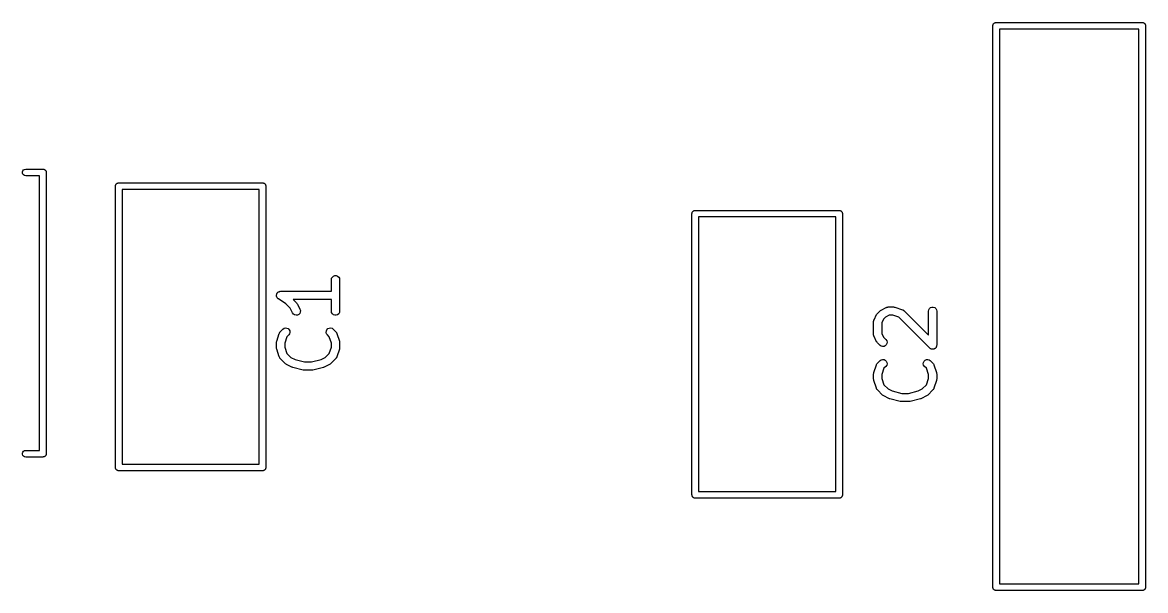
# Model space of a CAD drawing. Extents: x 135.1 to 182.9, y -142 to -62.3.
# Drawn here: x 162.44 to 182.89, y -108.55 to -98.21 of the extents above; entities that cross this region are included whole.
import ezdxf

# ---------------------------------------------------------------- set-up
doc = ezdxf.new("R2010")
doc.units = 0
doc.header["$MEASUREMENT"] = 0
doc.layers.add('BLACK', color=7, linetype='CONTINUOUS')

msp = doc.modelspace()

# ---------------------------------------------------------------- linework, layer by layer
at = {"layer": 'Black'}
for p, q in [((180.11, -98.27), (180.111, -98.2648)), ((180.11, -108.49), (180.11, -98.27)), ((180.111, -98.2596), (180.113, -98.2547)), ((180.111, -98.2648), (180.111, -98.2596)), ((180.113, -98.2547), (180.114, -98.2495)), ((180.114, -98.2495), (180.116, -98.2449)), ((180.116, -98.2449), (180.118, -98.24)), ((180.118, -98.24), (180.121, -98.236)), ((180.121, -98.236), (180.124, -98.2314)), ((180.124, -98.2314), (180.128, -98.2281)), ((180.128, -98.2281), (180.131, -98.224)), ((180.131, -98.224), (180.136, -98.2214)), ((180.136, -98.2214), (180.14, -98.218)), ((180.14, -98.218), (180.145, -98.2162)), ((180.145, -98.2162), (180.149, -98.2136)), ((180.149, -98.2136), (180.155, -98.2127)), ((180.155, -98.2127), (180.16, -98.2109)), ((180.16, -98.2109), (180.165, -98.2109)), ((180.165, -98.2109), (180.17, -98.21)), ((180.17, -98.21), (182.83, -98.21)), ((180.23, -98.33), (180.23, -108.43)), ((182.77, -98.33), (180.23, -98.33)), ((182.77, -108.43), (182.77, -98.33)), ((182.83, -98.21), (182.835, -98.2109)), ((182.835, -98.2109), (182.84, -98.2109)), ((182.84, -98.2109), (182.845, -98.2127)), ((182.845, -98.2127), (182.851, -98.2136)), ((182.851, -98.2136), (182.855, -98.2162)), ((182.855, -98.2162), (182.86, -98.218)), ((182.86, -98.218), (182.864, -98.2214)), ((182.864, -98.2214), (182.869, -98.224)), ((182.869, -98.224), (182.872, -98.2281)), ((182.872, -98.2281), (182.876, -98.2314)), ((182.876, -98.2314), (182.879, -98.236)), ((182.879, -98.236), (182.882, -98.24)), ((182.882, -98.24), (182.884, -98.2449)), ((182.884, -98.2449), (182.886, -98.2495)), ((182.886, -98.2495), (182.887, -98.2547)), ((182.887, -98.2547), (182.889, -98.2596)), ((182.889, -98.2596), (182.889, -98.2648)), ((182.889, -98.2648), (182.89, -98.27)), ((182.89, -98.27), (182.89, -108.49)), ((162.437, -100.93), (162.444, -100.91)), ((162.437, -100.95), (162.437, -100.93)), ((162.444, -100.97), (162.437, -100.95)), ((162.444, -100.91), (162.457, -100.894)), ((162.457, -100.986), (162.444, -100.97)), ((162.457, -100.894), (162.475, -100.884)), ((162.475, -100.996), (162.457, -100.986)), ((162.475, -100.884), (162.496, -100.88)), ((162.496, -101), (162.475, -100.996)), ((162.496, -100.88), (162.81, -100.88)), ((162.75, -101), (162.496, -101)), ((162.75, -106), (162.75, -101)), ((162.81, -100.88), (162.815, -100.881)), ((162.815, -100.881), (162.82, -100.881)), ((162.82, -100.881), (162.825, -100.883)), ((162.825, -100.883), (162.831, -100.884)), ((162.831, -100.884), (162.835, -100.886)), ((162.835, -100.886), (162.84, -100.888)), ((162.84, -100.888), (162.844, -100.891)), ((162.844, -100.891), (162.849, -100.894)), ((162.849, -100.894), (162.852, -100.898)), ((162.852, -100.898), (162.856, -100.901)), ((162.856, -100.901), (162.859, -100.906)), ((162.859, -100.906), (162.862, -100.91)), ((162.862, -100.91), (162.864, -100.915)), ((162.864, -100.915), (162.866, -100.919)), ((162.866, -100.919), (162.867, -100.925)), ((162.867, -100.925), (162.869, -100.93)), ((162.869, -100.93), (162.869, -100.935)), ((162.869, -100.935), (162.87, -100.94)), ((162.87, -100.94), (162.87, -106.06)), ((164.13, -101.19), (164.131, -101.185)), ((164.13, -106.31), (164.13, -101.19)), ((164.131, -101.18), (164.133, -101.175)), ((164.131, -101.185), (164.131, -101.18)), ((164.133, -101.175), (164.134, -101.169)), ((164.134, -101.169), (164.136, -101.165)), ((164.136, -101.165), (164.138, -101.16)), ((164.138, -101.16), (164.141, -101.156)), ((164.141, -101.156), (164.144, -101.151)), ((164.144, -101.151), (164.148, -101.148)), ((164.148, -101.148), (164.151, -101.144)), ((164.151, -101.144), (164.156, -101.141)), ((164.156, -101.141), (164.16, -101.138)), ((164.16, -101.138), (164.165, -101.136)), ((164.165, -101.136), (164.169, -101.134)), ((164.169, -101.134), (164.175, -101.133)), ((164.175, -101.133), (164.18, -101.131)), ((164.18, -101.131), (164.185, -101.131)), ((164.185, -101.131), (164.19, -101.13)), ((164.19, -101.13), (166.81, -101.13)), ((166.81, -101.13), (166.815, -101.131)), ((166.815, -101.131), (166.82, -101.131)), ((166.82, -101.131), (166.825, -101.133)), ((166.825, -101.133), (166.831, -101.134)), ((166.831, -101.134), (166.835, -101.136)), ((166.835, -101.136), (166.84, -101.138)), ((166.84, -101.138), (166.844, -101.141)), ((166.844, -101.141), (166.849, -101.144)), ((166.849, -101.144), (166.852, -101.148)), ((166.852, -101.148), (166.856, -101.151)), ((166.856, -101.151), (166.859, -101.156)), ((166.859, -101.156), (166.862, -101.16)), ((166.862, -101.16), (166.864, -101.165)), ((166.864, -101.165), (166.866, -101.169)), ((166.866, -101.169), (166.867, -101.175)), ((166.867, -101.175), (166.869, -101.18)), ((166.869, -101.18), (166.869, -101.185)), ((166.869, -101.185), (166.87, -101.19)), ((166.87, -101.19), (166.87, -106.31)), ((164.25, -101.25), (164.25, -106.25)), ((166.75, -101.25), (164.25, -101.25)), ((166.75, -106.25), (166.75, -101.25)), ((174.641, -101.656), (174.644, -101.651)), ((174.644, -101.651), (174.648, -101.648)), ((174.648, -101.648), (174.651, -101.644)), ((174.651, -101.644), (174.656, -101.641)), ((174.656, -101.641), (174.66, -101.638)), ((174.66, -101.638), (174.665, -101.636)), ((174.665, -101.636), (174.669, -101.634)), ((174.669, -101.634), (174.675, -101.633)), ((174.675, -101.633), (174.68, -101.631)), ((174.68, -101.631), (174.685, -101.631)), ((174.685, -101.631), (174.69, -101.63)), ((174.69, -101.63), (177.31, -101.63)), ((177.31, -101.63), (177.315, -101.631)), ((177.315, -101.631), (177.32, -101.631)), ((177.32, -101.631), (177.325, -101.633)), ((177.325, -101.633), (177.331, -101.634)), ((177.331, -101.634), (177.335, -101.636)), ((177.335, -101.636), (177.34, -101.638)), ((177.34, -101.638), (177.344, -101.641)), ((177.344, -101.641), (177.349, -101.644)), ((177.349, -101.644), (177.352, -101.648)), ((177.352, -101.648), (177.356, -101.651)), ((177.356, -101.651), (177.359, -101.656)), ((174.63, -101.69), (174.631, -101.685)), ((174.63, -106.81), (174.63, -101.69)), ((174.631, -101.68), (174.633, -101.675)), ((174.631, -101.685), (174.631, -101.68)), ((174.633, -101.675), (174.634, -101.669)), ((174.634, -101.669), (174.636, -101.665)), ((174.636, -101.665), (174.638, -101.66)), ((174.638, -101.66), (174.641, -101.656)), ((174.75, -101.75), (174.75, -106.75)), ((177.25, -101.75), (174.75, -101.75)), ((177.25, -106.75), (177.25, -101.75)), ((177.359, -101.656), (177.362, -101.66)), ((177.362, -101.66), (177.364, -101.665)), ((177.364, -101.665), (177.366, -101.669)), ((177.366, -101.669), (177.367, -101.675)), ((177.367, -101.675), (177.369, -101.68)), ((177.369, -101.68), (177.369, -101.685)), ((177.369, -101.685), (177.37, -101.69)), ((177.37, -101.69), (177.37, -106.81)), ((168.063, -102.892), (168.068, -102.867)), ((168.068, -102.867), (168.081, -102.844)), ((168.081, -102.844), (168.101, -102.827)), ((168.101, -102.827), (168.125, -102.818)), ((168.125, -102.818), (168.151, -102.818)), ((168.151, -102.818), (168.176, -102.827)), ((168.176, -102.827), (168.196, -102.844)), ((168.196, -102.844), (168.209, -102.867)), ((168.209, -102.867), (168.213, -102.892)), ((168.063, -103.103), (168.063, -102.892)), ((168.213, -102.892), (168.213, -103.464)), ((167.064, -103.173), (167.065, -103.169)), ((167.065, -103.182), (167.064, -103.173)), ((167.065, -103.165), (167.068, -103.157)), ((167.065, -103.169), (167.065, -103.165)), ((167.065, -103.191), (167.065, -103.182)), ((167.066, -103.195), (167.065, -103.191)), ((167.066, -103.199), (167.066, -103.195)), ((167.07, -103.207), (167.066, -103.199)), ((167.068, -103.157), (167.07, -103.148)), ((167.07, -103.148), (167.072, -103.144)), ((167.073, -103.215), (167.07, -103.207)), ((167.072, -103.144), (167.073, -103.14)), ((167.073, -103.14), (167.079, -103.134)), ((167.076, -103.219), (167.073, -103.215)), ((167.078, -103.222), (167.076, -103.219)), ((167.084, -103.229), (167.078, -103.222)), ((167.079, -103.134), (167.084, -103.126)), ((167.084, -103.126), (167.088, -103.124)), ((167.09, -103.235), (167.084, -103.229)), ((167.088, -103.124), (167.09, -103.121)), ((167.09, -103.121), (167.098, -103.116)), ((167.094, -103.238), (167.09, -103.235)), ((167.097, -103.24), (167.094, -103.238)), ((167.233, -103.332), (167.097, -103.24)), ((167.098, -103.116), (167.105, -103.111)), ((167.105, -103.111), (167.109, -103.11)), ((167.109, -103.11), (167.113, -103.108)), ((167.113, -103.108), (167.122, -103.106)), ((167.122, -103.106), (167.13, -103.103)), ((167.13, -103.103), (167.134, -103.104)), ((167.134, -103.104), (167.138, -103.103)), ((167.138, -103.103), (168.063, -103.103)), ((168.063, -103.253), (167.367, -103.253)), ((167.367, -103.253), (167.43, -103.315)), ((168.063, -103.464), (168.063, -103.253)), ((167.315, -103.413), (167.233, -103.332)), ((167.357, -103.497), (167.315, -103.413)), ((167.43, -103.315), (167.436, -103.325)), ((167.436, -103.325), (167.444, -103.335)), ((167.444, -103.335), (167.491, -103.43)), ((167.497, -103.481), (167.487, -103.505)), ((167.491, -103.43), (167.499, -103.455)), ((167.499, -103.455), (167.497, -103.481)), ((168.068, -103.489), (168.063, -103.464)), ((168.081, -103.512), (168.068, -103.489)), ((168.209, -103.489), (168.196, -103.512)), ((168.213, -103.464), (168.209, -103.489)), ((178.007, -103.506), (178.055, -103.459)), ((178.055, -103.459), (178.064, -103.452)), ((178.064, -103.452), (178.074, -103.445)), ((178.074, -103.445), (178.169, -103.397)), ((178.169, -103.397), (178.173, -103.396)), ((178.173, -103.396), (178.177, -103.394)), ((178.177, -103.394), (178.186, -103.392)), ((178.186, -103.392), (178.194, -103.39)), ((178.194, -103.39), (178.199, -103.39)), ((178.199, -103.39), (178.203, -103.389)), ((178.203, -103.389), (178.298, -103.389)), ((178.298, -103.389), (178.31, -103.391)), ((178.31, -103.391), (178.322, -103.393)), ((178.322, -103.393), (178.465, -103.441)), ((178.465, -103.441), (178.468, -103.443)), ((178.468, -103.443), (178.473, -103.444)), ((178.473, -103.444), (178.48, -103.449)), ((178.48, -103.449), (178.488, -103.453)), ((178.488, -103.453), (178.49, -103.456)), ((178.49, -103.456), (178.494, -103.459)), ((178.494, -103.459), (178.937, -103.902)), ((178.937, -103.464), (178.942, -103.439)), ((178.937, -103.902), (178.937, -103.464)), ((178.942, -103.439), (178.955, -103.416)), ((178.955, -103.416), (178.975, -103.399)), ((178.975, -103.399), (178.999, -103.39)), ((178.999, -103.39), (179.025, -103.39)), ((179.025, -103.39), (179.05, -103.399)), ((179.05, -103.399), (179.07, -103.416)), ((179.07, -103.416), (179.083, -103.439)), ((179.083, -103.439), (179.087, -103.464)), ((179.087, -103.464), (179.087, -104.083)), ((167.373, -103.518), (167.357, -103.497)), ((167.394, -103.533), (167.373, -103.518)), ((167.42, -103.539), (167.394, -103.533)), ((167.445, -103.536), (167.42, -103.539)), ((167.469, -103.524), (167.445, -103.536)), ((167.487, -103.505), (167.469, -103.524)), ((168.101, -103.529), (168.081, -103.512)), ((168.125, -103.538), (168.101, -103.529)), ((168.151, -103.538), (168.125, -103.538)), ((168.176, -103.529), (168.151, -103.538)), ((168.196, -103.512), (168.176, -103.529)), ((177.937, -103.655), (177.938, -103.651)), ((177.937, -103.893), (177.937, -103.655)), ((177.938, -103.646), (177.94, -103.638)), ((177.938, -103.651), (177.938, -103.646)), ((177.94, -103.638), (177.942, -103.629)), ((177.942, -103.629), (177.944, -103.625)), ((177.944, -103.625), (177.945, -103.621)), ((177.945, -103.621), (177.993, -103.526)), ((177.993, -103.526), (178, -103.516)), ((178, -103.516), (178.007, -103.506)), ((178.122, -103.604), (178.087, -103.672)), ((178.087, -103.672), (178.087, -103.875)), ((178.152, -103.574), (178.122, -103.604)), ((178.221, -103.539), (178.152, -103.574)), ((178.286, -103.539), (178.221, -103.539)), ((178.4, -103.577), (178.286, -103.539)), ((178.959, -104.136), (178.4, -103.577)), ((167.067, -104.011), (167.115, -103.869)), ((167.115, -103.869), (167.117, -103.865)), ((167.117, -103.865), (167.118, -103.861)), ((167.118, -103.861), (167.123, -103.853)), ((167.123, -103.853), (167.127, -103.846)), ((167.127, -103.846), (167.13, -103.843)), ((167.13, -103.843), (167.133, -103.839)), ((167.133, -103.839), (167.181, -103.792)), ((167.181, -103.792), (167.202, -103.777)), ((167.202, -103.777), (167.227, -103.77)), ((167.227, -103.77), (167.253, -103.772)), ((167.287, -103.898), (167.252, -103.933)), ((167.253, -103.772), (167.277, -103.783)), ((167.277, -103.783), (167.295, -103.802)), ((167.302, -103.876), (167.287, -103.898)), ((167.295, -103.802), (167.306, -103.825)), ((167.308, -103.851), (167.302, -103.876)), ((167.306, -103.825), (167.308, -103.851)), ((167.968, -103.851), (167.971, -103.825)), ((167.975, -103.876), (167.968, -103.851)), ((167.971, -103.825), (167.982, -103.802)), ((167.99, -103.898), (167.975, -103.876)), ((167.982, -103.802), (168, -103.783)), ((168.025, -103.933), (167.99, -103.898)), ((168, -103.783), (168.024, -103.772)), ((168.024, -103.772), (168.05, -103.77)), ((168.05, -103.77), (168.075, -103.777)), ((168.075, -103.777), (168.096, -103.792)), ((168.096, -103.792), (168.144, -103.839)), ((168.144, -103.839), (168.146, -103.843)), ((168.146, -103.843), (168.15, -103.846)), ((168.15, -103.846), (168.154, -103.853)), ((168.154, -103.853), (168.159, -103.861)), ((168.159, -103.861), (168.16, -103.865)), ((168.16, -103.865), (168.162, -103.869)), ((168.162, -103.869), (168.21, -104.011)), ((177.938, -103.897), (177.937, -103.893)), ((177.938, -103.901), (177.938, -103.897)), ((177.94, -103.91), (177.938, -103.901)), ((178.087, -103.875), (178.122, -103.944)), ((167.063, -104.035), (167.065, -104.023)), ((167.063, -104.13), (167.063, -104.035)), ((167.065, -104.023), (167.067, -104.011)), ((167.252, -103.933), (167.213, -104.047)), ((167.213, -104.047), (167.213, -104.118)), ((168.063, -104.047), (168.025, -103.933)), ((168.063, -104.118), (168.063, -104.047)), ((168.21, -104.011), (168.211, -104.023)), ((168.211, -104.023), (168.213, -104.035)), ((168.213, -104.035), (168.213, -104.13)), ((177.942, -103.919), (177.94, -103.91)), ((177.944, -103.922), (177.942, -103.919)), ((177.945, -103.926), (177.944, -103.922)), ((177.993, -104.022), (177.945, -103.926)), ((178, -104.031), (177.993, -104.022)), ((178.007, -104.041), (178, -104.031)), ((178.055, -104.089), (178.007, -104.041)), ((178.076, -104.104), (178.055, -104.089)), ((178.101, -104.11), (178.076, -104.104)), ((178.122, -103.944), (178.161, -103.983)), ((178.151, -104.097), (178.127, -104.108)), ((178.169, -104.079), (178.151, -104.097)), ((178.161, -103.983), (178.176, -104.004)), ((178.18, -104.055), (178.169, -104.079)), ((178.176, -104.004), (178.182, -104.029)), ((178.182, -104.029), (178.18, -104.055)), ((179.085, -104.103), (179.083, -104.106)), ((179.086, -104.093), (179.085, -104.103)), ((179.087, -104.083), (179.086, -104.093)), ((167.065, -104.142), (167.063, -104.13)), ((167.067, -104.154), (167.065, -104.142)), ((167.115, -104.297), (167.067, -104.154)), ((167.117, -104.301), (167.115, -104.297)), ((167.118, -104.305), (167.117, -104.301)), ((167.123, -104.312), (167.118, -104.305)), ((167.213, -104.118), (167.252, -104.233)), ((167.252, -104.233), (167.326, -104.307)), ((167.326, -104.307), (167.403, -104.345)), ((167.874, -104.345), (167.951, -104.307)), ((167.951, -104.307), (168.025, -104.233)), ((168.025, -104.233), (168.063, -104.118)), ((168.159, -104.305), (168.154, -104.312)), ((168.16, -104.301), (168.159, -104.305)), ((168.162, -104.297), (168.16, -104.301)), ((168.21, -104.154), (168.162, -104.297)), ((168.211, -104.142), (168.21, -104.154)), ((168.213, -104.13), (168.211, -104.142)), ((178.127, -104.108), (178.101, -104.11)), ((178.967, -104.142), (178.959, -104.136)), ((178.975, -104.148), (178.967, -104.142)), ((178.978, -104.149), (178.975, -104.148)), ((178.981, -104.151), (178.978, -104.149)), ((178.99, -104.154), (178.981, -104.151)), ((178.999, -104.157), (178.99, -104.154)), ((179.003, -104.157), (178.999, -104.157)), ((179.006, -104.158), (179.003, -104.157)), ((179.016, -104.157), (179.006, -104.158)), ((179.025, -104.157), (179.016, -104.157)), ((179.029, -104.156), (179.025, -104.157)), ((179.032, -104.156), (179.029, -104.156)), ((179.041, -104.152), (179.032, -104.156)), ((179.05, -104.148), (179.041, -104.152)), ((179.052, -104.146), (179.05, -104.148)), ((179.055, -104.145), (179.052, -104.146)), ((179.062, -104.138), (179.055, -104.145)), ((179.07, -104.132), (179.062, -104.138)), ((179.071, -104.129), (179.07, -104.132)), ((179.074, -104.126), (179.071, -104.129)), ((179.078, -104.117), (179.074, -104.126)), ((179.083, -104.109), (179.078, -104.117)), ((179.083, -104.106), (179.083, -104.109)), ((167.127, -104.32), (167.123, -104.312)), ((167.13, -104.323), (167.127, -104.32)), ((167.133, -104.326), (167.13, -104.323)), ((167.228, -104.422), (167.133, -104.326)), ((167.238, -104.428), (167.228, -104.422)), ((167.248, -104.436), (167.238, -104.428)), ((167.343, -104.483), (167.248, -104.436)), ((167.351, -104.486), (167.343, -104.483)), ((167.358, -104.489), (167.351, -104.486)), ((167.549, -104.536), (167.358, -104.489)), ((167.403, -104.345), (167.576, -104.389)), ((167.576, -104.389), (167.701, -104.389)), ((167.701, -104.389), (167.874, -104.345)), ((167.918, -104.489), (167.728, -104.536)), ((167.926, -104.486), (167.918, -104.489)), ((167.934, -104.483), (167.926, -104.486)), ((168.029, -104.436), (167.934, -104.483)), ((168.039, -104.428), (168.029, -104.436)), ((168.049, -104.422), (168.039, -104.428)), ((168.144, -104.326), (168.049, -104.422)), ((168.146, -104.323), (168.144, -104.326)), ((168.15, -104.32), (168.146, -104.323)), ((168.154, -104.312), (168.15, -104.32)), ((177.941, -104.583), (177.989, -104.441)), ((177.989, -104.441), (177.991, -104.437)), ((177.991, -104.437), (177.992, -104.433)), ((177.992, -104.433), (177.997, -104.425)), ((177.997, -104.425), (178.001, -104.418)), ((178.001, -104.418), (178.004, -104.415)), ((178.004, -104.415), (178.007, -104.411)), ((178.007, -104.411), (178.055, -104.364)), ((178.055, -104.364), (178.076, -104.349)), ((178.076, -104.349), (178.101, -104.342)), ((178.126, -104.505), (178.087, -104.619)), ((178.101, -104.342), (178.127, -104.344)), ((178.161, -104.47), (178.126, -104.505)), ((178.127, -104.344), (178.151, -104.355)), ((178.151, -104.355), (178.169, -104.374)), ((178.176, -104.448), (178.161, -104.47)), ((178.169, -104.374), (178.18, -104.397)), ((178.182, -104.423), (178.176, -104.448)), ((178.18, -104.397), (178.182, -104.423)), ((178.842, -104.423), (178.845, -104.397)), ((178.849, -104.448), (178.842, -104.423)), ((178.845, -104.397), (178.856, -104.374)), ((178.864, -104.47), (178.849, -104.448)), ((178.856, -104.374), (178.874, -104.355)), ((178.899, -104.505), (178.864, -104.47)), ((178.874, -104.355), (178.898, -104.344)), ((178.898, -104.344), (178.924, -104.342)), ((178.937, -104.619), (178.899, -104.505)), ((178.924, -104.342), (178.949, -104.349)), ((178.949, -104.349), (178.97, -104.364)), ((178.97, -104.364), (179.018, -104.411)), ((179.018, -104.411), (179.02, -104.415)), ((179.02, -104.415), (179.024, -104.418)), ((179.024, -104.418), (179.028, -104.425)), ((179.028, -104.425), (179.033, -104.433)), ((179.033, -104.433), (179.034, -104.437)), ((179.034, -104.437), (179.036, -104.441)), ((179.036, -104.441), (179.084, -104.583)), ((167.558, -104.537), (167.549, -104.536)), ((167.567, -104.539), (167.558, -104.537)), ((167.71, -104.539), (167.567, -104.539)), ((167.719, -104.537), (167.71, -104.539)), ((167.728, -104.536), (167.719, -104.537)), ((177.937, -104.607), (177.939, -104.595)), ((177.937, -104.702), (177.937, -104.607)), ((177.939, -104.714), (177.937, -104.702)), ((177.939, -104.595), (177.941, -104.583)), ((177.941, -104.726), (177.939, -104.714)), ((178.087, -104.619), (178.087, -104.69)), ((178.087, -104.69), (178.126, -104.805)), ((178.899, -104.805), (178.937, -104.69)), ((178.937, -104.69), (178.937, -104.619)), ((179.084, -104.583), (179.085, -104.595)), ((179.085, -104.714), (179.084, -104.726)), ((179.085, -104.595), (179.087, -104.607)), ((179.087, -104.702), (179.085, -104.714)), ((179.087, -104.607), (179.087, -104.702)), ((177.989, -104.869), (177.941, -104.726)), ((177.991, -104.873), (177.989, -104.869)), ((177.992, -104.877), (177.991, -104.873)), ((177.997, -104.884), (177.992, -104.877)), ((178.001, -104.892), (177.997, -104.884)), ((178.004, -104.895), (178.001, -104.892)), ((178.007, -104.898), (178.004, -104.895)), ((178.102, -104.994), (178.007, -104.898)), ((178.126, -104.805), (178.2, -104.879)), ((178.2, -104.879), (178.277, -104.917)), ((178.277, -104.917), (178.45, -104.961)), ((178.575, -104.961), (178.748, -104.917)), ((178.748, -104.917), (178.825, -104.879)), ((178.825, -104.879), (178.899, -104.805)), ((179.018, -104.898), (178.923, -104.994)), ((179.02, -104.895), (179.018, -104.898)), ((179.024, -104.892), (179.02, -104.895)), ((179.028, -104.884), (179.024, -104.892)), ((179.033, -104.877), (179.028, -104.884)), ((179.034, -104.873), (179.033, -104.877)), ((179.036, -104.869), (179.034, -104.873)), ((179.084, -104.726), (179.036, -104.869)), ((178.112, -105), (178.102, -104.994)), ((178.122, -105.008), (178.112, -105)), ((178.217, -105.055), (178.122, -105.008)), ((178.225, -105.058), (178.217, -105.055)), ((178.232, -105.061), (178.225, -105.058)), ((178.423, -105.108), (178.232, -105.061)), ((178.432, -105.109), (178.423, -105.108)), ((178.441, -105.111), (178.432, -105.109)), ((178.584, -105.111), (178.441, -105.111)), ((178.45, -104.961), (178.575, -104.961)), ((178.593, -105.109), (178.584, -105.111)), ((178.602, -105.108), (178.593, -105.109)), ((178.792, -105.061), (178.602, -105.108)), ((178.8, -105.058), (178.792, -105.061)), ((178.808, -105.055), (178.8, -105.058)), ((178.903, -105.008), (178.808, -105.055)), ((178.913, -105), (178.903, -105.008)), ((178.923, -104.994), (178.913, -105)), ((162.437, -106.05), (162.444, -106.03)), ((162.437, -106.07), (162.437, -106.05)), ((162.444, -106.09), (162.437, -106.07)), ((162.444, -106.03), (162.457, -106.014)), ((162.457, -106.106), (162.444, -106.09)), ((162.457, -106.014), (162.475, -106.004)), ((162.475, -106.116), (162.457, -106.106)), ((162.475, -106.004), (162.496, -106)), ((162.496, -106.12), (162.475, -106.116)), ((162.496, -106), (162.75, -106)), ((162.81, -106.12), (162.496, -106.12)), ((162.815, -106.119), (162.81, -106.12)), ((162.82, -106.119), (162.815, -106.119)), ((162.825, -106.117), (162.82, -106.119)), ((162.831, -106.116), (162.825, -106.117)), ((162.835, -106.114), (162.831, -106.116)), ((162.84, -106.112), (162.835, -106.114)), ((162.844, -106.109), (162.84, -106.112)), ((162.849, -106.106), (162.844, -106.109)), ((162.852, -106.102), (162.849, -106.106)), ((162.856, -106.099), (162.852, -106.102)), ((162.859, -106.094), (162.856, -106.099)), ((162.862, -106.09), (162.859, -106.094)), ((162.864, -106.085), (162.862, -106.09)), ((162.866, -106.081), (162.864, -106.085)), ((162.867, -106.075), (162.866, -106.081)), ((162.869, -106.07), (162.867, -106.075)), ((162.87, -106.06), (162.869, -106.065)), ((162.869, -106.065), (162.869, -106.07)), ((164.131, -106.315), (164.13, -106.31)), ((164.131, -106.32), (164.131, -106.315)), ((164.133, -106.325), (164.131, -106.32)), ((164.134, -106.331), (164.133, -106.325)), ((164.136, -106.335), (164.134, -106.331)), ((164.138, -106.34), (164.136, -106.335)), ((164.141, -106.344), (164.138, -106.34)), ((164.144, -106.349), (164.141, -106.344)), ((164.148, -106.352), (164.144, -106.349)), ((164.151, -106.356), (164.148, -106.352)), ((164.25, -106.25), (166.75, -106.25)), ((166.852, -106.352), (166.849, -106.356)), ((166.856, -106.349), (166.852, -106.352)), ((166.859, -106.344), (166.856, -106.349)), ((166.862, -106.34), (166.859, -106.344)), ((166.864, -106.335), (166.862, -106.34)), ((166.866, -106.331), (166.864, -106.335)), ((166.867, -106.325), (166.866, -106.331)), ((166.869, -106.32), (166.867, -106.325)), ((166.87, -106.31), (166.869, -106.315)), ((166.869, -106.315), (166.869, -106.32)), ((164.156, -106.359), (164.151, -106.356)), ((164.16, -106.362), (164.156, -106.359)), ((164.165, -106.364), (164.16, -106.362)), ((164.169, -106.366), (164.165, -106.364)), ((164.175, -106.367), (164.169, -106.366)), ((164.18, -106.369), (164.175, -106.367)), ((164.185, -106.369), (164.18, -106.369)), ((164.19, -106.37), (164.185, -106.369)), ((166.81, -106.37), (164.19, -106.37)), ((166.815, -106.369), (166.81, -106.37)), ((166.82, -106.369), (166.815, -106.369)), ((166.825, -106.367), (166.82, -106.369)), ((166.831, -106.366), (166.825, -106.367)), ((166.835, -106.364), (166.831, -106.366)), ((166.84, -106.362), (166.835, -106.364)), ((166.844, -106.359), (166.84, -106.362)), ((166.849, -106.356), (166.844, -106.359)), ((174.75, -106.75), (177.25, -106.75)), ((174.631, -106.815), (174.63, -106.81)), ((174.631, -106.82), (174.631, -106.815)), ((174.633, -106.825), (174.631, -106.82)), ((174.634, -106.831), (174.633, -106.825)), ((174.636, -106.835), (174.634, -106.831)), ((174.638, -106.84), (174.636, -106.835)), ((174.641, -106.844), (174.638, -106.84)), ((174.644, -106.849), (174.641, -106.844)), ((174.648, -106.852), (174.644, -106.849)), ((174.651, -106.856), (174.648, -106.852)), ((174.656, -106.859), (174.651, -106.856)), ((174.66, -106.862), (174.656, -106.859)), ((174.665, -106.864), (174.66, -106.862)), ((174.669, -106.866), (174.665, -106.864)), ((174.675, -106.867), (174.669, -106.866)), ((174.68, -106.869), (174.675, -106.867)), ((174.685, -106.869), (174.68, -106.869)), ((174.69, -106.87), (174.685, -106.869)), ((177.31, -106.87), (174.69, -106.87)), ((177.315, -106.869), (177.31, -106.87)), ((177.32, -106.869), (177.315, -106.869)), ((177.325, -106.867), (177.32, -106.869)), ((177.331, -106.866), (177.325, -106.867)), ((177.335, -106.864), (177.331, -106.866)), ((177.34, -106.862), (177.335, -106.864)), ((177.344, -106.859), (177.34, -106.862)), ((177.349, -106.856), (177.344, -106.859)), ((177.352, -106.852), (177.349, -106.856)), ((177.356, -106.849), (177.352, -106.852)), ((177.359, -106.844), (177.356, -106.849)), ((177.362, -106.84), (177.359, -106.844)), ((177.364, -106.835), (177.362, -106.84)), ((177.366, -106.831), (177.364, -106.835)), ((177.367, -106.825), (177.366, -106.831)), ((177.369, -106.82), (177.367, -106.825)), ((177.37, -106.81), (177.369, -106.815)), ((177.369, -106.815), (177.369, -106.82)), ((180.111, -108.495), (180.11, -108.49)), ((180.111, -108.5), (180.111, -108.495)), ((180.113, -108.505), (180.111, -108.5)), ((180.114, -108.511), (180.113, -108.505)), ((180.116, -108.515), (180.114, -108.511)), ((180.118, -108.52), (180.116, -108.515)), ((180.121, -108.524), (180.118, -108.52)), ((180.124, -108.529), (180.121, -108.524)), ((180.128, -108.532), (180.124, -108.529)), ((180.131, -108.536), (180.128, -108.532)), ((180.136, -108.539), (180.131, -108.536)), ((180.14, -108.542), (180.136, -108.539)), ((180.145, -108.544), (180.14, -108.542)), ((180.149, -108.546), (180.145, -108.544)), ((180.155, -108.547), (180.149, -108.546)), ((180.16, -108.549), (180.155, -108.547)), ((180.165, -108.549), (180.16, -108.549)), ((180.17, -108.55), (180.165, -108.549)), ((182.83, -108.55), (180.17, -108.55)), ((180.23, -108.43), (182.77, -108.43)), ((182.835, -108.549), (182.83, -108.55)), ((182.84, -108.549), (182.835, -108.549)), ((182.845, -108.547), (182.84, -108.549)), ((182.851, -108.546), (182.845, -108.547)), ((182.855, -108.544), (182.851, -108.546)), ((182.86, -108.542), (182.855, -108.544)), ((182.864, -108.539), (182.86, -108.542)), ((182.869, -108.536), (182.864, -108.539)), ((182.872, -108.532), (182.869, -108.536)), ((182.876, -108.529), (182.872, -108.532)), ((182.879, -108.524), (182.876, -108.529)), ((182.882, -108.52), (182.879, -108.524)), ((182.884, -108.515), (182.882, -108.52)), ((182.886, -108.511), (182.884, -108.515)), ((182.887, -108.505), (182.886, -108.511)), ((182.889, -108.5), (182.887, -108.505)), ((182.89, -108.49), (182.889, -108.495)), ((182.889, -108.495), (182.889, -108.5))]:
    msp.add_line(p, q, dxfattribs=at)

doc.saveas('drawing.dxf')
